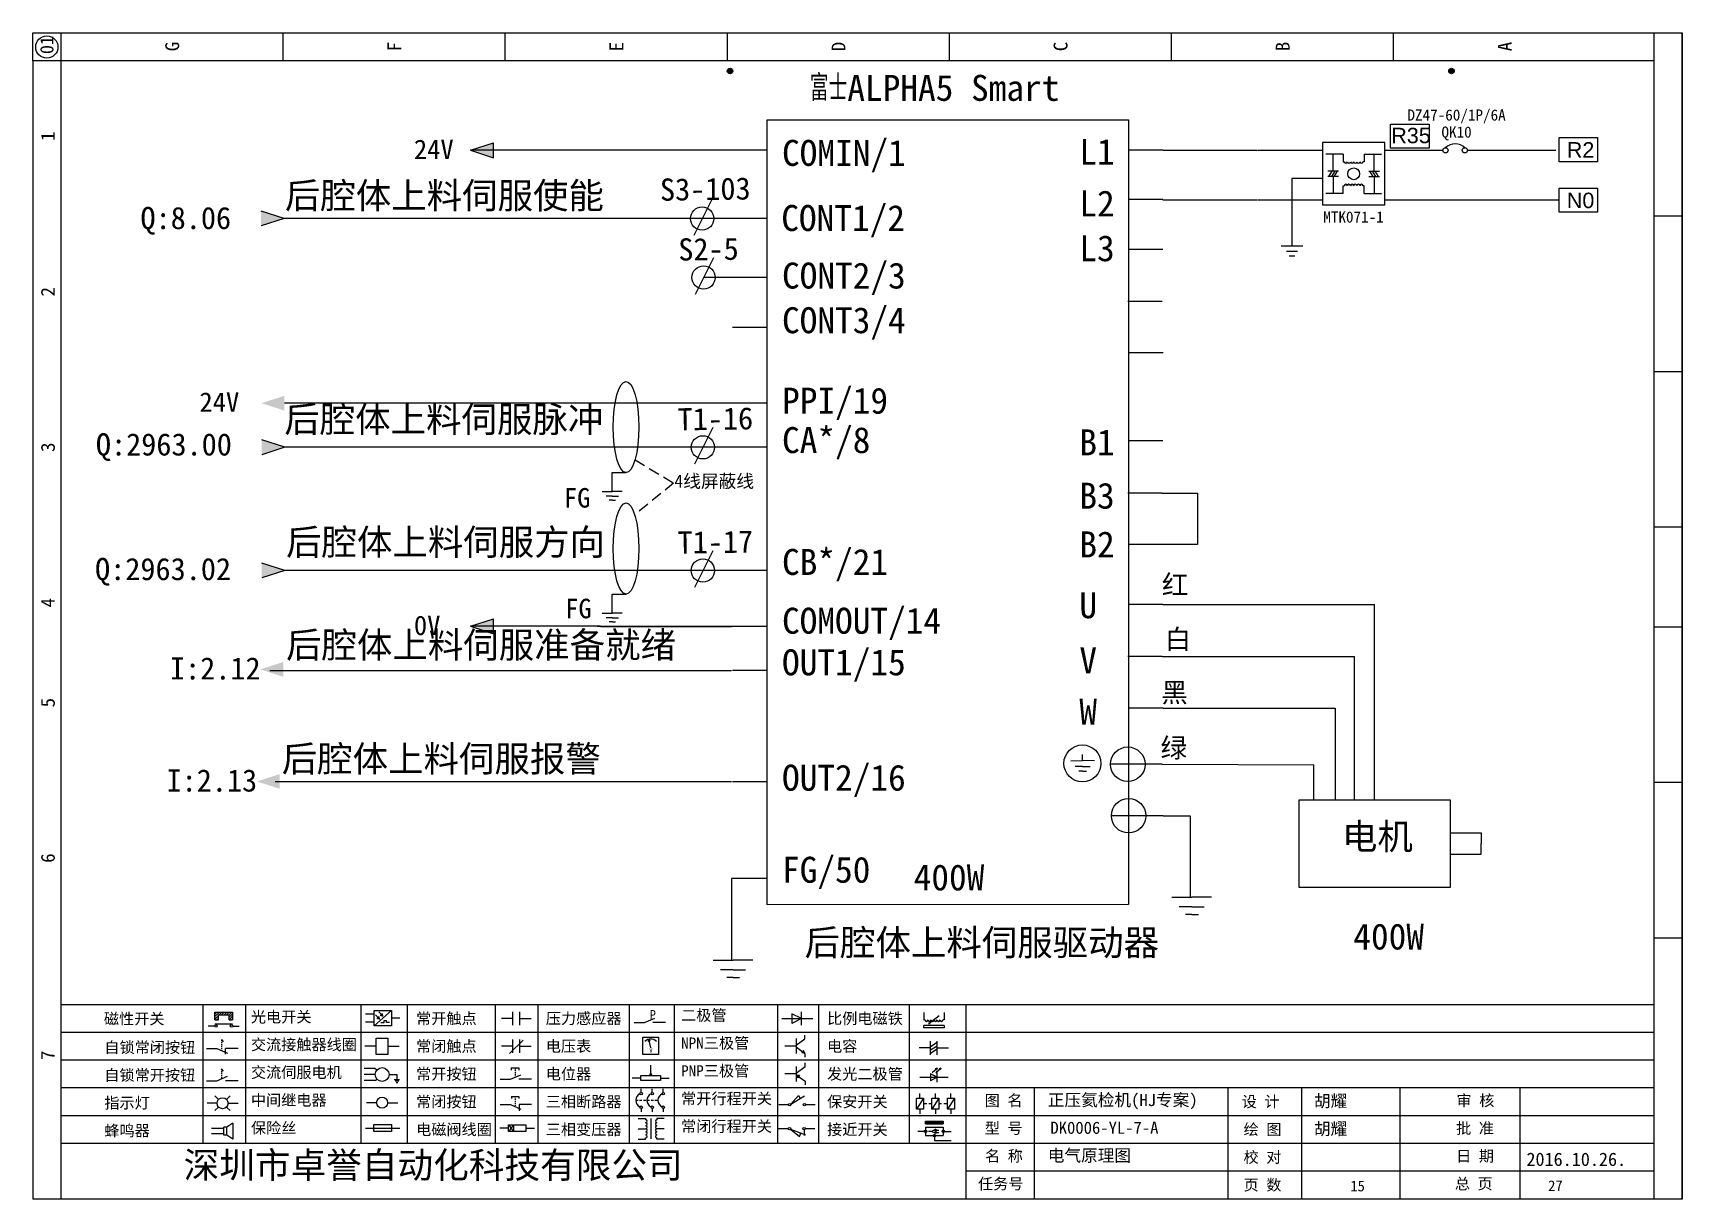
# Model space of a CAD drawing. Header units: millimetres. Extents: x -97 to 5214, y -62 to 3239.
# Drawn here: x 977.8 to 1274.8, y 489.2 to 699.2 of the extents above; entities that cross this region are included whole.
import ezdxf
from ezdxf.enums import TextEntityAlignment as Align
from ezdxf.lldxf.tags import DXFTag

# ---------------------------------------------------------------- set-up
doc = ezdxf.new("R2010")
doc.units = ezdxf.units.MM
doc.linetypes.add('ACISOWELD', pattern=[3, 2, -1])
doc.layers.add('SYMS', color=7, linetype='Continuous')
doc.styles.get("Standard").update_dxf_attribs({"font": 'SimSun.ttf'})
doc.styles.add('工程字', font='SimSun.ttf')
doc.styles.add('样式 8', font='arial.ttf')
doc.styles.add('汉字', font='NSimSun.ttf')
tags = doc.linetypes.add('HIDDEN2', pattern=[4.7625, 3.175, -1.5875]).pattern_tags.tags
tags[6:7] = [DXFTag(74, 4), DXFTag(75, 0), DXFTag(340, '0'), DXFTag(46, 1.0), DXFTag(50, 0.0), DXFTag(44, 0.0), DXFTag(45, 0.0)]
tags[4:5] = [DXFTag(74, 4), DXFTag(75, 0), DXFTag(340, '0'), DXFTag(46, 1.0), DXFTag(50, 0.0), DXFTag(44, 0.0), DXFTag(45, 0.0)]

# ---------------------------------------------------------------- blocks, each defined once
blk = doc.blocks.new('节点')
at = {"color": 1}
blk.add_line((5159.18, 79.07), (5149.74, 60.21), dxfattribs=at)
blk.add_circle((5154.09, 68.92), 5.98, dxfattribs=at)
blk = doc.blocks.new('磁性开关')
at = {"linetype": 'ByBlock'}
h = blk.add_hatch(dxfattribs=at)
h.set_pattern_fill('ANSI31', color=256, scale=0.1, style=0)
h.paths.add_polyline_path([(-1907.69, -775.29), (-1910.88, -775.29), (-1910.88, -776.69), (-1910.25, -776.69), (-1910.25, -775.79), (-1908.31, -775.79), (-1908.31, -776.69), (-1907.69, -776.69)])
for p, q in [((-1910.91, -777.81), (-1912.09, -777.81)), ((-1910.88, -776.69), (-1910.88, -775.29)), ((-1910.88, -775.29), (-1907.69, -775.29)), ((-1910.88, -776.69), (-1910.25, -776.69)), ((-1910.88, -777.39), (-1907.69, -777.39)), ((-1910.25, -776.69), (-1910.25, -775.79)), ((-1910.25, -775.79), (-1908.31, -775.79)), ((-1908.31, -776.69), (-1908.31, -775.79)), ((-1908.31, -776.69), (-1907.69, -776.69)), ((-1907.69, -775.29), (-1907.69, -776.69)), ((-1907.66, -777.81), (-1906.48, -777.81))]:
    blk.add_line(p, q, dxfattribs=at)
for centre in [(-1910.68, -777.81), (-1907.88, -777.81)]:
    blk.add_circle(centre, 0.225, dxfattribs=at)
blk = doc.blocks.new('*U75')
at = {"linetype": 'ByBlock'}
for p, q in [((-1909.23, -780.45), (-1909.23, -780.67)), ((-1909.23, -780.45), (-1908.92, -780.84)), ((-1909.23, -780.84), (-1909.23, -781.05)), ((-1911.92, -782.07), (-1910.06, -782.07)), ((-1910.06, -782.07), (-1908.18, -782.88)), ((-1909.23, -781.23), (-1909.23, -781.44)), ((-1909.23, -781.61), (-1909.23, -781.83)), ((-1909.23, -782), (-1909.23, -782.21)), ((-1909.23, -782.38), (-1909.23, -782.43)), ((-1908.52, -783.07), (-1908.52, -782.07)), ((-1906.25, -782.07), (-1908.52, -782.07))]:
    blk.add_line(p, q, dxfattribs=at)
blk = doc.blocks.new('*U76')
at = {"linetype": 'ByBlock'}
for p, q in [((-1911.92, -792.89), (-1910.06, -792.89)), ((-1910.06, -792.89), (-1908.18, -792.08)), ((-1908.88, -791.17), (-1909.23, -790.71)), ((-1909.23, -790.71), (-1909.23, -790.92)), ((-1909.23, -791.09), (-1909.23, -791.31)), ((-1909.23, -791.48), (-1909.23, -791.69)), ((-1909.23, -791.86), (-1909.23, -792.08)), ((-1909.23, -792.25), (-1909.23, -792.47)), ((-1906.25, -792.89), (-1908.52, -792.89))]:
    blk.add_line(p, q, dxfattribs=at)
blk = doc.blocks.new('蜂鸣器')
at = {"linetype": 'ByBlock'}
for p, q in [((-1907.17, -795.53), (-1908.25, -796.26)), ((-1907.17, -795.53), (-1907.17, -798.41)), ((-1908.8, -796.48), (-1911.01, -796.48)), ((-1908.8, -797.46), (-1911.01, -797.46)), ((-1908.25, -796.26), (-1908.8, -796.26)), ((-1908.8, -797.68), (-1908.8, -796.26)), ((-1908.25, -797.68), (-1908.8, -797.68)), ((-1908.25, -797.68), (-1908.25, -796.26)), ((-1907.17, -798.41), (-1908.25, -797.68))]:
    blk.add_line(p, q, dxfattribs=at)
blk = doc.blocks.new('指示灯')
at = {"linetype": 'ByBlock'}
for p, q in [((-1854.25, -776.92), (-1856.06, -776.92)), ((-1854.62, -775.59), (-1853.97, -776.23)), ((-1854.62, -778.25), (-1853.97, -777.61)), ((-1851.9, -775.59), (-1852.54, -776.23)), ((-1851.9, -778.25), (-1852.54, -777.61)), ((-1852.26, -776.92), (-1850.45, -776.92))]:
    blk.add_line(p, q, dxfattribs=at)
blk.add_circle((-1853.26, -776.92), 0.992, dxfattribs=at)
blk = doc.blocks.new('光电开关')
at = {"linetype": 'ByBlock'}
h = blk.add_hatch(dxfattribs=at)
h.set_pattern_fill('ANSI31', color=256, scale=0.01, style=0)
h.set_pattern_definition([(45, (0.172267, 0), (-0.0224506403, 0.0224506403), [])])
h.paths.add_polyline_path([(-1882.44, -776.34), (-1882.5, -775.91), (-1882.68, -776.07)])
h.paths.add_polyline_path([(-1882.44, -776.34), (-1882.68, -776.07), (-1882.86, -776.23)])
h.paths.add_polyline_path([(-1883.11, -776.45), (-1883.29, -776.61), (-1883.05, -776.88)])
h.paths.add_polyline_path([(-1883.29, -776.61), (-1883.47, -776.77), (-1883.05, -776.88)])
for p, q in [((-1884.01, -775.96), (-1885.56, -775.96)), ((-1884.01, -777.39), (-1885.56, -777.39)), ((-1880.91, -775.3), (-1884.01, -778.05)), ((-1883.75, -776.09), (-1883.05, -776.88)), ((-1883.11, -776.45), (-1883.47, -776.77)), ((-1883.05, -776.88), (-1883.47, -776.77)), ((-1883.14, -775.55), (-1882.44, -776.34)), ((-1883.05, -776.88), (-1883.11, -776.45)), ((-1882.5, -775.91), (-1882.86, -776.23)), ((-1882.44, -776.34), (-1882.86, -776.23)), ((-1882.78, -777.47), (-1882.23, -777.47)), ((-1882.44, -776.34), (-1882.5, -775.91)), ((-1882.23, -777.47), (-1882.23, -777.14)), ((-1882.23, -777.14), (-1881.78, -777.14)), ((-1881.78, -777.47), (-1881.78, -777.14)), ((-1881.23, -777.47), (-1881.78, -777.47)), ((-1879.37, -776.67), (-1880.91, -776.67))]:
    blk.add_line(p, q, dxfattribs=at)
blk.add_lwpolyline([(-1884.01, -775.3), (-1880.91, -775.3), (-1880.91, -778.05), (-1884.01, -778.05)], close=True, dxfattribs=at)
blk = doc.blocks.new('交流接触器线圈')
at = {"linetype": 'ByBlock'}
for p, q in [((-1880.82, -781.77), (-1882.87, -781.77)), ((-1878.72, -781.77), (-1876.67, -781.77))]:
    blk.add_line(p, q, dxfattribs=at)
blk.add_lwpolyline([(-1880.82, -780.28), (-1878.72, -780.28), (-1878.72, -783.26), (-1880.82, -783.26)], close=True, dxfattribs=at)
blk = doc.blocks.new('交流伺服电机')
at = {"linetype": 'ByBlock'}
for p, q in [((-1880.97, -785.75), (-1882.94, -785.75)), ((-1880.97, -786.85), (-1882.94, -786.85)), ((-1880.97, -785.75), (-1880.65, -786.03)), ((-1878.49, -786.85), (-1877.07, -786.85)), ((-1877.07, -786.85), (-1877.07, -787.72)), ((-1880.97, -787.94), (-1882.94, -787.94)), ((-1880.97, -787.94), (-1880.65, -787.67)), ((-1877.54, -787.72), (-1876.59, -787.72)), ((-1877.38, -788.01), (-1876.75, -788.01)), ((-1877.23, -788.29), (-1876.9, -788.29))]:
    blk.add_line(p, q, dxfattribs=at)
blk.add_circle((-1879.73, -786.85), 1.24, dxfattribs=at)
blk = doc.blocks.new('中间继电器')
at = {"linetype": 'ByBlock'}
for p, q in [((-1880.72, -791.92), (-1882.54, -791.92)), ((-1878.74, -791.92), (-1876.92, -791.92))]:
    blk.add_line(p, q, dxfattribs=at)
blk.add_circle((-1879.73, -791.92), 0.992, dxfattribs=at)
blk = doc.blocks.new('保险丝')
at = {"linetype": 'ByBlock'}
blk.add_line((-1882.72, -796.49), (-1876.55, -796.49), dxfattribs=at)
blk.add_lwpolyline([(-1881.2, -795.86), (-1878.06, -795.86), (-1878.06, -797.12), (-1881.2, -797.12)], close=True, dxfattribs=at)
blk = doc.blocks.new('常开按钮')
at = {"linetype": 'ByBlock'}
for p, q in [((-1910.06, -787.73), (-1908.18, -786.93)), ((-1909.9, -785.68), (-1908.56, -785.68)), ((-1909.9, -785.68), (-1909.9, -786.07)), ((-1909.23, -785.68), (-1909.23, -785.89)), ((-1909.23, -786.06), (-1909.23, -786.28)), ((-1909.23, -786.45), (-1909.23, -786.67)), ((-1909.23, -786.84), (-1909.23, -787.05)), ((-1908.56, -785.68), (-1908.56, -786.07)), ((-1911.92, -787.73), (-1910.06, -787.73)), ((-1909.23, -787.22), (-1909.23, -787.38)), ((-1906.25, -787.73), (-1908.52, -787.73))]:
    blk.add_line(p, q, dxfattribs=at)
blk = doc.blocks.new('常开触点')
at = {"linetype": 'ByBlock'}
for p, q in [((-1853.82, -782.99), (-1853.82, -780.56)), ((-1852.6, -782.99), (-1852.6, -780.56)), ((-1853.82, -781.77), (-1855.88, -781.77)), ((-1852.6, -781.77), (-1850.55, -781.77))]:
    blk.add_line(p, q, dxfattribs=at)
blk = doc.blocks.new('常闭触点')
at = {"linetype": 'ByBlock'}
for p, q in [((-1853.82, -786.77), (-1855.88, -786.77)), ((-1852.01, -785.66), (-1854.43, -788.1)), ((-1853.82, -787.99), (-1853.82, -785.56)), ((-1852.6, -787.99), (-1852.6, -785.56)), ((-1852.6, -786.77), (-1850.55, -786.77))]:
    blk.add_line(p, q, dxfattribs=at)
blk = doc.blocks.new('常闭按钮')
at = {"linetype": 'ByBlock'}
for p, q in [((-1856.13, -792.28), (-1854.28, -792.28)), ((-1854.28, -792.28), (-1852.4, -793.09)), ((-1854.11, -790.83), (-1852.77, -790.83)), ((-1854.11, -790.83), (-1854.11, -791.22)), ((-1853.44, -790.83), (-1853.44, -791.04)), ((-1853.44, -791.21), (-1853.44, -791.43)), ((-1853.44, -791.6), (-1853.44, -791.82)), ((-1853.44, -791.99), (-1853.44, -792.2)), ((-1853.44, -792.37), (-1853.44, -792.53)), ((-1852.77, -790.83), (-1852.77, -791.22)), ((-1850.47, -792.28), (-1852.73, -792.28)), ((-1852.73, -792.28), (-1852.73, -793.43))]:
    blk.add_line(p, q, dxfattribs=at)
blk = doc.blocks.new('电磁阀线圈')
at = {"linetype": 'ByBlock'}
for p, q in [((-1854.61, -795.92), (-1853.75, -797.16)), ((-1853.75, -795.92), (-1854.61, -797.16)), ((-1853.75, -795.92), (-1853.75, -797.16)), ((-1854.61, -796.54), (-1856.17, -796.54)), ((-1851.53, -796.54), (-1849.97, -796.54))]:
    blk.add_line(p, q, dxfattribs=at)
blk.add_lwpolyline([(-1854.61, -795.92), (-1851.53, -795.92), (-1851.53, -797.16), (-1854.61, -797.16)], close=True, dxfattribs=at)
blk = doc.blocks.new('电压表')
at = {"linetype": 'ByBlock'}
for p, q in [((-1814.84, -780.75), (-1814.91, -781.13)), ((-1814.6, -781.05), (-1814.91, -781.13)), ((-1814.84, -780.75), (-1814.46, -782.26)), ((-1814.84, -780.75), (-1814.6, -781.05))]:
    blk.add_line(p, q, dxfattribs=at)
blk.add_lwpolyline([(-1815.84, -780.34), (-1813.07, -780.34), (-1813.07, -783.49), (-1815.84, -783.49)], close=True, dxfattribs=at)
blk.add_arc((-1814.46, -782.26), 1.56, 46.8313, 133.1687, dxfattribs=at)
at = {"linetype": 'ByBlock', "insert": (-1814.7, -782.39), "char_height": 0.75, "width": 0.6768, "attachment_point": 1}
blk.add_mtext('V', dxfattribs=at)
blk = doc.blocks.new('电位器')
at = {"linetype": 'ByBlock'}
for p, q in [((-1814.45, -787.3), (-1814.62, -786.96)), ((-1814.62, -786.96), (-1814.27, -786.96)), ((-1814.45, -787.3), (-1814.45, -785.39)), ((-1814.45, -787.3), (-1814.27, -786.96)), ((-1816.21, -787.75), (-1817.79, -787.75)), ((-1812.68, -787.75), (-1811.1, -787.75))]:
    blk.add_line(p, q, dxfattribs=at)
blk.add_lwpolyline([(-1816.21, -787.3), (-1812.68, -787.3), (-1812.68, -788.2), (-1816.21, -788.2)], close=True, dxfattribs=at)
blk = doc.blocks.new('三相断路器')
at = {"linetype": 'ByBlock'}
for p, q in [((-1816.17, -790.33), (-1816.17, -789.7)), ((-1814.17, -790.33), (-1814.17, -789.7)), ((-1812.18, -790.33), (-1812.18, -789.7)), ((-1817.14, -791.74), (-1816.72, -791.74)), ((-1816.45, -791.74), (-1816.03, -791.74)), ((-1815.76, -791.74), (-1815.34, -791.74)), ((-1815.07, -791.74), (-1814.65, -791.74)), ((-1814.38, -791.74), (-1813.96, -791.74)), ((-1813.69, -791.74), (-1813.27, -791.74)), ((-1816.17, -793.19), (-1816.17, -793.83)), ((-1814.17, -793.19), (-1814.17, -793.83)), ((-1812.18, -793.19), (-1812.18, -793.83))]:
    blk.add_line(p, q, dxfattribs=at)
for centre in [(-1816.17, -790.55), (-1816.17, -792.98), (-1814.17, -790.55), (-1814.17, -792.98), (-1812.18, -790.55), (-1812.18, -792.98)]:
    blk.add_circle(centre, 0.219, dxfattribs=at)
for centre in [(-1815.81, -791.74), (-1813.82, -791.74), (-1811.83, -791.74)]:
    blk.add_arc(centre, 1.32, 115.5791, 244.4209, dxfattribs=at)
blk = doc.blocks.new('三相变压器')
at = {"linetype": 'ByBlock'}
for p, q in [((-1816.69, -795.03), (-1815.37, -795.03)), ((-1815.37, -795.03), (-1815.37, -795.24)), ((-1814.34, -798.7), (-1814.34, -795.04)), ((-1812, -795.03), (-1813.32, -795.03)), ((-1813.32, -795.03), (-1813.32, -795.24)), ((-1816.69, -796.87), (-1815.37, -796.87)), ((-1816.69, -798.71), (-1815.37, -798.71)), ((-1815.37, -798.71), (-1815.37, -798.5)), ((-1812, -796.87), (-1813.32, -796.87)), ((-1813.32, -798.71), (-1813.32, -798.5)), ((-1812, -798.71), (-1813.32, -798.71))]:
    blk.add_line(p, q, dxfattribs=at)
for centre, start, end in [((-1815.37, -795.51), 270, 90), ((-1815.37, -796.06), 270, 90), ((-1813.32, -795.51), 90, 270), ((-1813.32, -796.06), 90, 270), ((-1815.37, -796.6), 270, 90), ((-1815.37, -797.14), 270, 90), ((-1815.37, -797.68), 270, 90), ((-1815.37, -798.23), 270, 90), ((-1813.32, -796.6), 90, 270), ((-1813.32, -797.14), 90, 270), ((-1813.32, -797.68), 90, 270), ((-1813.32, -798.23), 90, 270)]:
    blk.add_arc(centre, 0.271, start, end, dxfattribs=at)
blk = doc.blocks.new('压力感应器')
at = {"linetype": 'ByBlock'}
for p, q in [((-1817.44, -777.73), (-1815.59, -777.73)), ((-1815.59, -777.73), (-1813.71, -776.93)), ((-1811.78, -777.73), (-1814.05, -777.73))]:
    blk.add_line(p, q, dxfattribs=at)
at = {"linetype": 'ByBlock', "insert": (-1814.65, -775.48), "char_height": 1.68, "width": 1.2242, "attachment_point": 1}
blk.add_mtext('{\\fNSimSun|b0|i0|c134|p49;P}', dxfattribs=at)
blk = doc.blocks.new('二极管')
at = {"linetype": 'ByBlock'}
for p, q in [((-1787.52, -776.77), (-1781.92, -776.77)), ((-1783.97, -776.77), (-1785.69, -775.9)), ((-1785.69, -775.9), (-1785.69, -777.65)), ((-1783.97, -776.77), (-1785.69, -777.65)), ((-1783.97, -777.99), (-1783.97, -775.56))]:
    blk.add_line(p, q, dxfattribs=at)
blk = doc.blocks.new('NPN三极管')
at = {"linetype": 'ByBlock'}
for p, q in [((-1785.73, -780.61), (-1785.73, -783.32)), ((-1785.73, -781.82), (-1784.15, -780.66)), ((-1784.15, -780.66), (-1784.15, -779.98)), ((-1785.73, -781.97), (-1787.81, -781.97)), ((-1785.73, -782.11), (-1784.15, -783.27)), ((-1784.41, -782.73), (-1784.74, -783.18)), ((-1784.15, -783.27), (-1784.74, -783.18)), ((-1784.15, -783.27), (-1784.41, -782.73)), ((-1784.15, -783.27), (-1784.15, -783.96))]:
    blk.add_line(p, q, dxfattribs=at)
blk = doc.blocks.new('PNP三极管')
at = {"linetype": 'ByBlock'}
for p, q in [((-1784.9, -786.74), (-1786.98, -786.74)), ((-1784.9, -785.38), (-1784.9, -788.09)), ((-1784.9, -786.59), (-1783.32, -785.43)), ((-1784.9, -786.88), (-1783.32, -788.04)), ((-1784.9, -786.88), (-1784.31, -786.97)), ((-1784.9, -786.88), (-1784.64, -787.42)), ((-1784.31, -786.97), (-1784.64, -787.42)), ((-1783.32, -785.43), (-1783.32, -784.75)), ((-1783.32, -788.04), (-1783.32, -788.73))]:
    blk.add_line(p, q, dxfattribs=at)
blk = doc.blocks.new('常开行程开关')
at = {"linetype": 'ByBlock'}
for p, q in [((-1786.29, -792.3), (-1788.01, -792.3)), ((-1785.89, -792.17), (-1784.52, -790.62)), ((-1785.89, -792.17), (-1783.43, -790.72)), ((-1784.52, -790.62), (-1784.19, -791.17)), ((-1781.48, -792.3), (-1783.21, -792.3))]:
    blk.add_line(p, q, dxfattribs=at)
for centre in [(-1786.07, -792.3), (-1783.42, -792.3)]:
    blk.add_circle(centre, 0.219, dxfattribs=at)
blk = doc.blocks.new('常闭行程开关')
at = {"linetype": 'ByBlock'}
for p, q in [((-1786.34, -796.62), (-1788.07, -796.62)), ((-1785.93, -796.72), (-1783.25, -797.7)), ((-1785.93, -796.72), (-1784.3, -798)), ((-1784.3, -798), (-1784.08, -797.4)), ((-1783.48, -796.84), (-1783.48, -797.85)), ((-1781.54, -796.62), (-1783.26, -796.62))]:
    blk.add_line(p, q, dxfattribs=at)
for centre in [(-1786.12, -796.62), (-1783.48, -796.62)]:
    blk.add_circle(centre, 0.219, dxfattribs=at)
blk = doc.blocks.new('电容')
at = {"linetype": 'ByBlock'}
for p, q in [((-1756.08, -782.99), (-1756.08, -780.56)), ((-1754.86, -780.79), (-1756.08, -781.55)), ((-1754.86, -782.99), (-1754.86, -780.56)), ((-1756.08, -781.77), (-1758.13, -781.77)), ((-1754.86, -781.44), (-1756.08, -782.2)), ((-1754.86, -781.99), (-1756.08, -782.75)), ((-1754.86, -781.77), (-1752.81, -781.77))]:
    blk.add_line(p, q, dxfattribs=at)
blk = doc.blocks.new('发光二极管')
at = {"linetype": 'ByBlock'}
for p, q in [((-1758.01, -786.77), (-1752.89, -786.77)), ((-1754.84, -786.77), (-1756.04, -786.16)), ((-1756.04, -786.16), (-1756.04, -787.39)), ((-1754.84, -786.77), (-1756.04, -787.39)), ((-1755.78, -785.92), (-1754.89, -785.14)), ((-1754.89, -785.14), (-1755.2, -785.22)), ((-1755.2, -785.22), (-1755.01, -785.43)), ((-1755.08, -785.92), (-1754.18, -785.14)), ((-1754.89, -785.14), (-1755.01, -785.43)), ((-1754.84, -787.63), (-1754.84, -785.92)), ((-1754.18, -785.14), (-1754.49, -785.22)), ((-1754.49, -785.22), (-1754.31, -785.43)), ((-1754.18, -785.14), (-1754.31, -785.43))]:
    blk.add_line(p, q, dxfattribs=at)
blk = doc.blocks.new('比例电磁阀')
at = {"linetype": 'ByBlock'}
for p, q in [((-1757.26, -775.38), (-1757.26, -776.71)), ((-1757.26, -776.71), (-1757.05, -776.71)), ((-1753.6, -777.73), (-1757.25, -777.73)), ((-1757.25, -778.13), (-1757.25, -777.73)), ((-1753.6, -778.13), (-1757.25, -778.13)), ((-1754.5, -775.98), (-1756.35, -777.44)), ((-1756.35, -777.44), (-1756.25, -777.25)), ((-1756.35, -777.44), (-1756.15, -777.38)), ((-1756.15, -777.38), (-1756.25, -777.25)), ((-1753.58, -776.71), (-1753.8, -776.71)), ((-1753.6, -777.73), (-1753.6, -778.13)), ((-1753.58, -775.38), (-1753.58, -776.71))]:
    blk.add_line(p, q, dxfattribs=at)
for centre in [(-1756.78, -776.71), (-1756.24, -776.71), (-1755.7, -776.71), (-1755.15, -776.71), (-1754.61, -776.71), (-1754.07, -776.71)]:
    blk.add_arc(centre, 0.271, 180, 0, dxfattribs=at)
blk = doc.blocks.new('保安开关')
at = {"linetype": 'ByBlock'}
for p, q in [((-1757.96, -790.79), (-1757.96, -789.97)), ((-1755.17, -790.79), (-1755.17, -789.97)), ((-1752.39, -790.79), (-1752.39, -789.97)), ((-1757.33, -790.79), (-1758.6, -792.81)), ((-1757.96, -792.81), (-1757.96, -793.62)), ((-1757.33, -791.8), (-1756.72, -791.8)), ((-1756.35, -791.8), (-1755.89, -791.8)), ((-1754.54, -790.79), (-1755.81, -792.81)), ((-1755.17, -792.81), (-1755.17, -793.62)), ((-1754.52, -791.8), (-1754.06, -791.8)), ((-1753.69, -791.8), (-1753.08, -791.8)), ((-1751.75, -790.79), (-1753.02, -792.81)), ((-1752.39, -792.81), (-1752.39, -793.62))]:
    blk.add_line(p, q, dxfattribs=at)
for points in [[(-1758.6, -790.79), (-1757.33, -790.79), (-1757.33, -792.81), (-1758.6, -792.81)], [(-1755.81, -790.79), (-1754.54, -790.79), (-1754.54, -792.81), (-1755.81, -792.81)], [(-1753.02, -790.79), (-1751.75, -790.79), (-1751.75, -792.81), (-1753.02, -792.81)]]:
    blk.add_lwpolyline(points, close=True, dxfattribs=at)
blk = doc.blocks.new('接近开关')
at = {"linetype": 'ByBlock'}
h = blk.add_hatch(dxfattribs=at)
h.set_pattern_fill('ANSI31', color=256, scale=0.01, style=0)
h.set_pattern_definition([(45, (-89.131516, -30.795668), (-0.0224506403, 0.0224506403), [])])
h.paths.add_polyline_path([(-1513.76, -1123.35), (-1513.76, -1122.85), (-1516.96, -1122.85), (-1516.96, -1123.35)])
for p, q in [((-1517.18, -1124.71), (-1518.36, -1124.71)), ((-1516.96, -1123.35), (-1516.96, -1122.85)), ((-1516.96, -1122.85), (-1513.76, -1122.85)), ((-1516.96, -1123.35), (-1513.76, -1123.35)), ((-1516.96, -1123.95), (-1513.76, -1123.95)), ((-1516.96, -1123.95), (-1516.96, -1125.47)), ((-1516.96, -1125.47), (-1513.76, -1125.47)), ((-1515.91, -1124.71), (-1516.45, -1124.71)), ((-1515.11, -1124.31), (-1515.91, -1124.71)), ((-1515.11, -1125.11), (-1515.91, -1124.71)), ((-1515.33, -1124.53), (-1515.17, -1124.53)), ((-1515.33, -1124.88), (-1515.17, -1124.88)), ((-1515.25, -1124.45), (-1515.25, -1124.61)), ((-1515.11, -1124.31), (-1515.11, -1125.11)), ((-1515.11, -1124.48), (-1514.58, -1124.48)), ((-1515.11, -1124.94), (-1514.58, -1124.94)), ((-1513.76, -1122.85), (-1513.76, -1123.35)), ((-1513.76, -1123.95), (-1513.76, -1125.47)), ((-1513.54, -1124.71), (-1512.36, -1124.71)), ((-1515.36, -1125.69), (-1515.36, -1126.36)), ((-1515.36, -1126.36), (-1512.36, -1126.36))]:
    blk.add_line(p, q, dxfattribs=at)
for centre in [(-1516.96, -1124.71), (-1515.36, -1125.47), (-1513.76, -1124.71)]:
    blk.add_circle(centre, 0.225, dxfattribs=at)

msp = doc.modelspace()

# ---------------------------------------------------------------- hatches: boundary and pattern name
at = {"lineweight": -2}
h = msp.add_hatch(color=0, dxfattribs=at)
edge = h.paths.add_edge_path()
edge.add_arc((1103.367, 692.34), 0.5, 0, 360)
h = msp.add_hatch(color=0, dxfattribs=at)
edge = h.paths.add_edge_path()
edge.add_arc((1233.298, 692.34), 0.5, 0, 360)
for points in [[(1056.604, 678.054), (1060.743, 679.381), (1060.743, 676.728)], [(1023.036, 665.763), (1018.897, 664.437), (1018.897, 667.089)], [(1018.952, 632.515), (1023.091, 633.841), (1023.091, 631.188)], [(1023.17, 624.568), (1019.031, 623.241), (1019.031, 625.894)], [(1023.17, 602.378), (1019.031, 601.051), (1019.031, 603.704)], [(1056.604, 592.327), (1060.743, 593.654), (1060.743, 591.001)], [(1018.753, 584.574), (1022.892, 585.9), (1022.892, 583.247)], [(1018.134, 564.389), (1022.273, 565.715), (1022.273, 563.062)]]:
    msp.add_hatch(color=256).paths.add_polyline_path(points)

# ---------------------------------------------------------------- linework, layer by layer
at = {"linetype": 'ByBlock'}
for p, q in [((977.818, 699.188), (1274.818, 699.188)), ((977.818, 694.188), (977.818, 699.188)), ((982.818, 699.188), (982.818, 489.188)), ((1274.818, 699.188), (1274.818, 489.188)), ((1274.818, 489.188), (1274.818, 699.188)), ((977.818, 694.188), (977.818, 509.188)), ((1213.773, 677.378), (1213.773, 676.001)), ((1217.599, 677.378), (1217.599, 676.001)), ((1213.773, 676.001), (1213.993, 676.001)), ((1217.599, 676.001), (1217.379, 676.001)), ((1213.773, 670.281), (1213.773, 671.657)), ((1213.773, 671.657), (1213.993, 671.657)), ((1217.599, 671.657), (1217.379, 671.657)), ((1217.599, 670.281), (1217.599, 671.657)), ((1269.818, 524.188), (982.818, 524.188)), ((1269.818, 519.188), (982.818, 519.188)), ((1269.818, 514.188), (982.818, 514.188)), ((977.818, 509.188), (977.818, 489.188)), ((1269.818, 509.188), (982.818, 509.188)), ((1269.818, 504.188), (982.818, 504.188)), ((1269.818, 499.188), (982.818, 499.188)), ((1269.818, 494.188), (1145.841, 494.188)), ((1274.818, 489.188), (977.818, 489.188))]:
    msp.add_line(p, q, dxfattribs=at)
for p, q in [((1056.604, 678.054), (1060.743, 679.381)), ((1080.008, 678.054), (1056.604, 678.054)), ((1056.604, 678.054), (1060.743, 676.728)), ((1060.743, 676.728), (1060.743, 679.381)), ((1103.829, 678.054), (1080.008, 678.054)), ((1110.039, 678.054), (1103.829, 678.054)), ((1110.039, 678.054), (1103.829, 678.054)), ((1110.039, 678.054), (1103.829, 678.054)), ((1110.039, 678.054), (1103.829, 678.054)), ((1110.039, 678.054), (1103.829, 678.054)), ((1110.039, 678.054), (1103.829, 678.054)), ((1110.039, 678.054), (1103.829, 678.054)), ((1110.039, 678.054), (1103.829, 678.054)), ((1110.039, 678.054), (1103.829, 678.054)), ((1110.039, 678.054), (1103.829, 678.054)), ((1181.363, 678.054), (1175.153, 678.054)), ((1181.363, 678.054), (1175.153, 678.054)), ((1181.363, 678.054), (1175.153, 678.054)), ((1181.363, 678.054), (1175.153, 678.054)), ((1181.363, 678.054), (1175.153, 678.054)), ((1181.363, 678.054), (1175.153, 678.054)), ((1181.363, 678.054), (1175.153, 678.054)), ((1181.363, 678.054), (1175.153, 678.054)), ((1181.363, 678.054), (1175.153, 678.054)), ((1181.363, 678.054), (1175.153, 678.054)), ((1181.363, 678.054), (1198.326, 678.054)), ((1213.772, 677.378), (1210.691, 677.378)), ((1211.988, 675.961), (1211.988, 677.378)), ((1217.599, 677.378), (1220.681, 677.378)), ((1219.383, 675.961), (1219.383, 677.378)), ((1230.815, 678.054), (1231.748, 678.054)), ((1210.059, 672.961), (1204.566, 672.961)), ((1204.566, 672.961), (1204.566, 660.787)), ((1211.988, 671.698), (1211.988, 670.281)), ((1219.383, 671.698), (1219.383, 670.281)), ((1181.312, 669.175), (1175.102, 669.175)), ((1181.305, 669.114), (1198.268, 669.114)), ((1213.772, 670.281), (1210.691, 670.281)), ((1217.599, 670.281), (1220.681, 670.281)), ((1023.036, 665.763), (1018.897, 667.089)), ((1023.036, 665.763), (1018.897, 664.437)), ((1028.875, 665.763), (1023.036, 665.763)), ((1098.337, 665.763), (1028.875, 665.763)), ((1110.039, 665.763), (1098.337, 665.763)), ((1103.695, 665.763), (1098.337, 665.763)), ((1181.305, 660.198), (1175.096, 660.198)), ((1206.539, 660.787), (1202.593, 660.787)), ((1205.552, 659.825), (1203.58, 659.825)), ((1205.059, 659.001), (1204.073, 659.001)), ((1103.956, 655.157), (1098.597, 655.157)), ((1110.038, 655.157), (1103.828, 655.157)), ((1181.201, 650.829), (1174.991, 650.829)), ((1110.039, 646.124), (1103.829, 646.124)), ((1181.363, 641.571), (1175.153, 641.571)), ((1062.69, 632.515), (1023.091, 632.515)), ((1103.829, 632.515), (1062.69, 632.515)), ((1109.974, 632.515), (1103.764, 632.515)), ((1023.17, 624.568), (1019.031, 625.894)), ((1023.17, 624.568), (1019.031, 623.241)), ((1029.009, 624.568), (1023.17, 624.568)), ((1098.47, 624.568), (1029.009, 624.568)), ((1103.829, 624.568), (1096.961, 624.568)), ((1103.829, 624.568), (1098.47, 624.568)), ((1110.039, 624.568), (1103.829, 624.568)), ((1181.305, 625.708), (1175.096, 625.708)), ((1080.36, 616.61), (1082.148, 616.623)), ((1082.148, 615.752), (1081.024, 615.752)), ((1082.168, 615.059), (1081.595, 615.059)), ((1083.937, 616.61), (1082.148, 616.623)), ((1082.148, 615.752), (1083.272, 615.752)), ((1082.168, 615.059), (1082.742, 615.059)), ((1181.201, 616.339), (1174.991, 616.339)), ((1181.201, 616.339), (1187.571, 616.339)), ((1187.571, 616.339), (1187.571, 607.081)), ((1181.363, 607.081), (1175.153, 607.081)), ((1187.571, 607.081), (1181.363, 607.081)), ((1023.17, 602.378), (1019.031, 603.704)), ((1023.17, 602.378), (1019.031, 601.051)), ((1029.009, 602.378), (1023.17, 602.378)), ((1098.47, 602.378), (1029.009, 602.378)), ((1103.829, 602.378), (1098.47, 602.378)), ((1103.829, 602.378), (1098.47, 602.378)), ((1110.039, 602.378), (1103.829, 602.378)), ((1080.36, 594.714), (1082.148, 594.727)), ((1083.937, 594.714), (1082.148, 594.727)), ((1181.305, 596.233), (1175.096, 596.233)), ((1181.305, 596.233), (1219.461, 596.233)), ((1219.461, 561.104), (1219.461, 596.233)), ((1056.604, 592.327), (1060.743, 593.654)), ((1080.008, 592.327), (1056.604, 592.327)), ((1056.604, 592.327), (1060.743, 591.001)), ((1060.743, 591.001), (1060.743, 593.654)), ((1103.629, 592.323), (1079.423, 592.323)), ((1080.008, 592.323), (1103.629, 592.323)), ((1082.148, 593.856), (1081.024, 593.856)), ((1082.168, 593.163), (1081.595, 593.163)), ((1082.148, 593.856), (1083.272, 593.856)), ((1082.168, 593.163), (1082.742, 593.163)), ((1109.839, 592.323), (1103.629, 592.323)), ((1181.201, 586.864), (1174.991, 586.864)), ((1181.201, 586.864), (1215.843, 586.864)), ((1215.843, 561.108), (1215.843, 586.864)), ((1020.504, 584.376), (1103.629, 584.376)), ((1110.039, 584.376), (1103.829, 584.376)), ((1181.363, 577.606), (1175.153, 577.606)), ((1181.363, 577.606), (1212.338, 577.606)), ((1212.338, 577.606), (1212.338, 561.108)), ((1164.725, 568.133), (1166.871, 568.15)), ((1166.871, 568.15), (1166.871, 569.254)), ((1169.017, 568.133), (1166.871, 568.15)), ((1175.153, 567.483), (1171.876, 567.483)), ((1181.201, 567.483), (1174.991, 567.483)), ((1181.201, 567.483), (1208.528, 567.38)), ((1208.528, 561.179), (1208.528, 567.38)), ((1103.629, 564.318), (1021.451, 564.318)), ((1110.039, 564.318), (1103.829, 564.318)), ((1166.871, 567.104), (1165.522, 567.104)), ((1166.895, 566.272), (1166.207, 566.272)), ((1166.871, 567.104), (1168.22, 567.104)), ((1166.895, 566.272), (1167.583, 566.272)), ((1175.153, 558.224), (1172.038, 558.224)), ((1181.363, 558.224), (1175.153, 558.224)), ((1181.363, 558.224), (1186.239, 558.224)), ((1186.239, 558.224), (1186.239, 543.563)), ((1233.05, 555.111), (1238.665, 555.111)), ((1238.665, 555.111), (1238.665, 553.195)), ((1238.665, 551.279), (1238.665, 553.195)), ((1233.05, 551.279), (1238.665, 551.279)), ((1109.839, 546.886), (1103.629, 546.886)), ((1103.629, 546.886), (1103.629, 532.225)), ((1182.94, 543.536), (1186.517, 543.563)), ((1190.095, 543.536), (1186.517, 543.563)), ((1186.517, 541.821), (1184.269, 541.821)), ((1186.517, 541.821), (1188.766, 541.821)), ((1186.558, 540.434), (1185.411, 540.434)), ((1186.558, 540.434), (1187.704, 540.434)), ((1100.33, 532.198), (1103.907, 532.225)), ((1107.485, 532.198), (1103.907, 532.225)), ((1103.907, 530.482), (1101.659, 530.482)), ((1103.948, 529.095), (1102.801, 529.095)), ((1103.907, 530.482), (1106.156, 530.482)), ((1103.948, 529.095), (1105.094, 529.095))]:
    msp.add_line(p, q)
at = {"color": 0, "lineweight": -2}
for p, q in [((1198.447, 678.054), (1210.059, 678.054)), ((1221.312, 678.054), (1230.815, 678.054)), ((1236.174, 678.054), (1252.063, 678.054)), ((1198.389, 669.114), (1210.059, 669.114)), ((1221.312, 669.114), (1231.207, 669.114)), ((1231.207, 669.114), (1252.651, 669.114)), ((1008.397, 524.188), (1008.397, 499.188)), ((1016.073, 524.188), (1016.073, 499.188)), ((1036.863, 524.188), (1036.863, 499.188)), ((1045.217, 524.188), (1045.217, 499.188)), ((1061.072, 524.188), (1061.072, 499.188)), ((1068.72, 524.188), (1068.72, 499.188)), ((1085.212, 524.188), (1085.212, 499.188)), ((1093.314, 524.188), (1093.314, 499.188)), ((1111.934, 524.188), (1111.934, 499.188)), ((1119.293, 524.188), (1119.293, 499.188)), ((1135.603, 524.188), (1135.603, 499.188)), ((1145.841, 524.188), (1145.841, 489.273)), ((1158.162, 509.188), (1158.162, 489.273)), ((1193.033, 509.188), (1193.033, 489.188)), ((1206.297, 509.188), (1206.297, 489.188)), ((1223.989, 509.188), (1223.989, 489.188)), ((1245.6, 509.188), (1245.6, 489.188))]:
    msp.add_line(p, q, dxfattribs=at)
at = {"linetype": 'ACISOWELD'}
for p, q in [((1086.252, 622.328), (1093.203, 618.138)), ((1093.203, 618.138), (1086.172, 612.431))]:
    msp.add_line(p, q, dxfattribs=at)
at = {"lineweight": -3}
for p, q in [((1082.148, 616.623), (1082.148, 620.014)), ((1082.148, 620.014), (1084.627, 620.014)), ((1082.148, 594.727), (1082.148, 598.117)), ((1082.148, 598.117), (1084.627, 598.117))]:
    msp.add_line(p, q, dxfattribs=at)
at = {"linetype": 'ByBlock'}
for points in [[(1022.818, 699.188), (1022.818, 694.188)], [(1062.818, 699.188), (1062.818, 694.188)], [(1102.818, 699.188), (1102.818, 694.188)], [(1142.818, 699.188), (1142.818, 694.188)], [(1182.818, 699.188), (1182.818, 694.188)], [(1222.818, 699.188), (1222.818, 694.188)], [(1269.818, 489.188), (1269.818, 699.188)], [(1269.818, 694.188), (977.818, 694.188)], [(1274.818, 666.188), (1269.818, 666.188)], [(1274.818, 638.188), (1269.818, 638.188)], [(1274.818, 610.188), (1269.818, 610.188)], [(1274.818, 592.188), (1269.818, 592.188)], [(1274.818, 564.188), (1269.818, 564.188)], [(1274.818, 536.188), (1269.818, 536.188)]]:
    msp.add_lwpolyline(points, dxfattribs=at)
for points in [[(1110.039, 683.556), (1175.153, 683.556), (1175.153, 542.202), (1110.039, 542.182)], [(1221.312, 679.45), (1210.059, 679.45), (1210.059, 668.209), (1221.312, 668.209)], [(1205.872, 561.104), (1233.05, 561.104), (1233.05, 545.286), (1205.872, 545.286)]]:
    msp.add_lwpolyline(points, close=True)
at = {"color": 1, "lineweight": -3}
for points in [[(1222.334, 682.788), (1229.275, 682.788), (1229.275, 678.436), (1222.334, 678.436)], [(1252.664, 680.352), (1259.605, 680.352), (1259.605, 675.999), (1252.664, 675.999)], [(1252.664, 671.25), (1259.605, 671.25), (1259.605, 666.897), (1252.664, 666.897)]]:
    msp.add_lwpolyline(points, close=True, dxfattribs=at)
at = {"linetype": 'ByBlock'}
msp.add_circle((980.306, 696.66), 2, dxfattribs=at)
at = {"color": 0, "lineweight": -2}
for centre in [(1103.367, 692.34), (1233.298, 692.34)]:
    msp.add_circle(centre, 0.5, dxfattribs=at)
for centre, radius in [((1232.211, 678.054), 0.464), ((1235.71, 678.054), 0.464), ((1215.686, 673.829), 1.064), ((1166.821, 567.649), 3.325), ((1174.991, 567.483), 3.116), ((1175.153, 558.224), 3.116)]:
    msp.add_circle(centre, radius)
msp.add_arc((1233.961, 676.742), 2.493, 45.42387, 134.57613)
at = {"linetype": 'ByBlock'}
for centre, start, end in [((1214.275, 676.001), 180, 0), ((1214.839, 676.001), 180, 0), ((1215.404, 676.001), 180, 0), ((1215.968, 676.001), 180, 0), ((1216.533, 676.001), 180, 0), ((1217.097, 676.001), 180, 0), ((1214.275, 671.657), 0, 180), ((1214.839, 671.657), 0, 180), ((1215.404, 671.657), 0, 180), ((1215.968, 671.657), 0, 180), ((1216.533, 671.657), 0, 180), ((1217.097, 671.657), 0, 180)]:
    msp.add_arc(centre, 0.282, start, end, dxfattribs=at)
at = {"linetype": 'HIDDEN2'}
for centre in [(1084.627, 628.225), (1084.627, 606.328)]:
    msp.add_ellipse(centre, major_axis=(0, -8.211), ratio=0.2823603, dxfattribs=at)

# ---------------------------------------------------------------- block references
at = {"linetype": 'ByBlock', "yscale": 0.8000000000001819, "zscale": 0.8}
for p, xscale, rotation in [((586.569, -730.547), -0.8000000000001819, 90), ((1844.803, -730.547), 0.8000000000001819, 270)]:
    msp.add_blockref('电容', p, dxfattribs=dict(at, xscale=xscale, rotation=rotation))
at = {"xscale": 0.3500000000003638, "yscale": 0.3499999999999091, "zscale": 0.35}
for p in [(-705.597, 641.643), (-705.597, 641.643), (-705.597, 641.643), (-705.336, 631.036), (-705.336, 631.036), (-705.336, 631.036), (-705.463, 600.447), (-705.463, 600.447), (-705.463, 600.447), (-705.463, 578.257), (-705.463, 578.257), (-705.463, 578.257)]:
    msp.add_blockref('节点', p, dxfattribs=at)
at = {"linetype": 'ByBlock'}
for name, p in [('磁性开关', (2921.46, 1298.147)), ('光电开关', (2923.27, 1298.456)), ('常开触点', (2918.085, 1303.485)), ('压力感应器', (2903.524, 1298.704)), ('二极管', (2900.186, 1298.462)), ('比例电磁阀', (2895.53, 1298.169)), ('*U75', (2921.006, 1298.365)), ('交流接触器线圈', (2920.43, 1298.456)), ('常闭触点', (2918.085, 1303.485)), ('电压表', (2903.524, 1298.704)), ('NPN三极管', (2901.011, 1298.691)), ('电容', (2895.53, 1298.169)), ('*U76', (2921.006, 1303.365)), ('交流伺服电机', (2920.43, 1298.456)), ('常开按钮', (2973.87, 1298.485)), ('电位器', (2903.524, 1298.704)), ('PNP三极管', (2900.186, 1298.462)), ('发光二极管', (2895.53, 1297.88)), ('三相断路器', (2903.524, 1298.704)), ('保安开关', (2895.53, 1298.169)), ('指示灯', (2865.22, 1283.365)), ('中间继电器', (2920.43, 1298.456)), ('常闭按钮', (2918.085, 1298.485)), ('常开行程开关', (2900.186, 1298.462)), ('蜂鸣器', (2921.006, 1298.365)), ('保险丝', (2920.43, 1298.456)), ('电磁阀线圈', (2918.085, 1298.485)), ('三相变压器', (2903.524, 1298.704)), ('常闭行程开关', (2900.186, 1298.462)), ('接近开关', (2655.53, 1626.085))]:
    msp.add_blockref(name, p, dxfattribs=at)

# ---------------------------------------------------------------- texts
at = {"style": '汉字'}
for s, p in [('DZ47-60/1P/6A', (1234.215, 684.418)), ('QK10', (1234.215, 681.346)), ('MTK071-1', (1215.65, 666.043))]:
    msp.add_text(s, height=2, dxfattribs=at).set_placement(p, align=Align.MIDDLE_CENTER)
at = {"linetype": 'ByBlock', "attachment_point": 1, "rotation": 90}
for s, insert, char_height, width in [('{\\fKaiTi_GB2312|b0|i0|c134|p0;01}', (979.106, 695.386), 2.4, 60.2542), ('{\\fKaiTi_GB2312|b0|i0|c134|p0;G}', (1001.647, 695.896), 2.5, 5), ('{\\fKaiTi_GB2312|b0|i0|c134|p0;F}', (1041.647, 695.896), 2.5, 5), ('{\\fKaiTi_GB2312|b0|i0|c134|p0;E}', (1081.647, 695.896), 2.5, 5), ('{\\fKaiTi_GB2312|b0|i0|c134|p0;D}', (1121.647, 695.896), 2.5, 5), ('{\\fKaiTi_GB2312|b0|i0|c134|p0;C}', (1161.647, 695.896), 2.5, 5), ('{\\fKaiTi_GB2312|b0|i0|c134|p0;B}', (1201.647, 695.896), 2.5, 5), ('{\\fKaiTi_GB2312|b0|i0|c134|p0;A}', (1241.647, 695.896), 2.5, 5), ('{\\fKaiTi_GB2312|b0|i0|c134|p49;1}', (979.246, 679.732), 2.5, 11.7517), ('{\\fKaiTi_GB2312|b0|i0|c134|p49;2}', (979.246, 651.732), 2.5, 11.7517), ('{\\fKaiTi_GB2312|b0|i0|c134|p49;3}', (979.246, 623.732), 2.5, 11.7517), ('{\\fKaiTi_GB2312|b0|i0|c134|p49;4}', (979.246, 595.732), 2.5, 11.7517), ('{\\fKaiTi_GB2312|b0|i0|c134|p49;5}', (979.246, 577.732), 2.5, 11.7517), ('{\\fKaiTi_GB2312|b0|i0|c134|p49;6}', (979.246, 549.732), 2.5, 11.7517), ('{\\fKaiTi_GB2312|b0|i0|c134|p49;7}', (979.246, 514.226), 2.5, 11.7517)]:
    msp.add_mtext(s, dxfattribs=dict(at, insert=insert, char_height=char_height, width=width))
at = {"attachment_point": 1}
for s, insert, char_height, width in [('{\\Fromans,gbcbig|c134;富士}ALPHA5 Smart', (1117.745, 691.645), 4.68, 56.6384), ('{\\fSimSun|b0|i0|c134|p2;COMIN/1}', (1112.724, 679.931), 4.68, 28.53457), ('24V', (1046.426, 679.987), 3.51, 10.61183), ('{\\fSimSun|b0|i0|c134|p2;L1}', (1166.274, 680.122), 4.68, 8.67091), ('后腔体上料伺服使能', (1023.194, 672.245), 4.68, 60.85492), ('{\\fSimSun|b0|i0|c134|p2;CONT1/2}', (1112.586, 668.202), 4.68, 39.61186), ('{\\fSimSun|b0|i0|c134|p2;L2}', (1166.274, 670.827), 4.68, 8.67091), ('Q:8.06', (997.178, 667.866), 4, 29.60729), ('{\\fSimSun|b0|i0|c134|p2;L3}', (1166.274, 662.757), 4.68, 8.67091), ('{\\fSimSun|b0|i0|c134|p2;CONT2/3}', (1112.724, 657.839), 4.68, 44.88674), ('{\\fSimSun|b0|i0|c134|p2;CONT3/4}', (1112.724, 649.794), 4.68, 9.28123), ('{\\fSimSun|b0|i0|c134|p2;PPI/19}', (1112.724, 635.31), 4.68, 9.28123), ('24V', (1007.802, 634.476), 3.51, 10.61183), ('后腔体上料伺服脉冲', (1023.091, 631.96), 4.68, 63.38203), ('Q:2963.00', (989.152, 627.092), 4, 29.60729), ('{\\fSimSun|b0|i0|c134|p2;CA*/8}', (1112.724, 628.211), 4.68, 9.28123), ('{\\fSimSun|b0|i0|c134|p2;B1}', (1166.274, 627.81), 4.68, 8.67091), ('{\\fSimSun|b0|i0|c134|p2;B3}', (1166.274, 618.195), 4.68, 8.67091), ('FG', (1073.438, 617.225), 3.51, 10.61183), ('后腔体上料伺服方向', (1023.404, 609.841), 4.68, 62.84754), ('{\\fSimSun|b0|i0|c134|p2;B2}', (1166.274, 609.431), 4.68, 8.67091), ('{\\fSimSun|b0|i0|c134|p2;CB*/21}', (1112.724, 606.264), 4.68, 9.28123), ('Q:2963.02', (988.999, 604.646), 4, 33.12443), ('{\\fSimSun|b0|i0|c134|p2;红}', (1181.124, 601.58), 3.51, 8.67091), ('FG', (1073.669, 597.291), 3.51, 10.61183), ('{\\fSimSun|b0|i0|c134|p2;U}', (1166.274, 598.477), 4.68, 8.67091), ('0V', (1046.426, 594.26), 3.51, 10.61183), ('{\\fSimSun|b0|i0|c134|p2;COMOUT/14}', (1112.724, 595.675), 4.68, 9.28123), ('后腔体上料伺服准备就绪', (1023.404, 591.316), 4.68, 77.39089), ('{\\fSimSun|b0|i0|c134|p2;白}', (1181.643, 591.776), 3.51, 8.67091), ('{\\fSimSun|b0|i0|c134|p2;OUT1/15}', (1112.724, 588.189), 4.68, 9.28123), ('{\\fSimSun|b0|i0|c134|p2;V}', (1166.274, 588.572), 4.68, 8.67091), ('I:2.12', (1002.486, 586.752), 4, 29.60729), ('{\\fSimSun|b0|i0|c134|p2;黑}', (1181.034, 582.167), 3.51, 8.67091), ('{\\fSimSun|b0|i0|c134|p2;W}', (1166.274, 579.322), 4.68, 8.67091), ('后腔体上料伺服报警', (1022.631, 570.819), 4.68, 62.81269), ('{\\fSimSun|b0|i0|c134|p2;绿}', (1180.893, 572.204), 3.51, 8.67091), ('{\\fSimSun|b0|i0|c134|p2;OUT2/16}', (1112.724, 567.41), 4.68, 9.28123), ('I:2.13', (1001.867, 566.567), 4, 29.60729), ('{\\fSimSun|b0|i0|c134|p2;电机}', (1213.578, 556.812), 4.68, 16.99532), ('{\\fSimSun|b0|i0|c134|p2;FG/50}', (1112.724, 550.83), 4.68, 9.28123), ('400W', (1136.43, 549.451), 4.68, 56.6384), ('后腔体上料伺服驱动器', (1116.791, 537.718), 4.68, 74.4673), ('400W', (1215.612, 538.801), 4.68, 56.6384), ('胡耀', (1208.518, 507.942), 2.2, 75.3177), ('胡耀', (1208.518, 502.942), 2.2, 75.3177), ('{\\fKaiTi_GB2312|b0|i0|c134|p49;电气原理图}', (1160.584, 498.135), 2.2, 75.3177), ('{\\fKaiTi_GB2312|b0|i0|c134|p49;2016.10.26.}', (1246.794, 497.545), 2.4, 60.2542), ('{\\fKaiTi_GB2312|b0|i0|c134|p49;15}', (1215.082, 492.49), 1.92, 75.3177), ('{\\fKaiTi_GB2312|b0|i0|c134|p49;27}', (1250.707, 492.543), 1.92, 75.3177)]:
    msp.add_mtext(s, dxfattribs=dict(at, insert=insert, char_height=char_height, width=width))
for s, insert, char_height, width, style in [('R35', (1222.458, 682.113), 2.772, 4.96666, '样式 8'), ('R2', (1254.074, 679.528), 2.772, 4.96666, '样式 8'), ('N0', (1254.074, 670.426), 2.772, 4.96666, '样式 8'), ('正压氦检机(HJ专案)', (1160.589, 508.128), 2.2, 75.3177, '汉字'), ('{\\fKaiTi_GB2312|b0|i0|c134|p49;DK0006-YL-7-A}', (1161.067, 503.128), 2.2, 75.3177, '汉字')]:
    msp.add_mtext(s, dxfattribs=dict(at, insert=insert, char_height=char_height, width=width, style=style))
at = {"linetype": 'ACISOWELD', "insert": (1093.323, 619.642), "char_height": 2.34, "width": 16.31207, "attachment_point": 1}
msp.add_mtext('4线屏蔽线', dxfattribs=at)
at = {"char_height": 2, "attachment_point": 1, "style": '汉字'}
for s, insert in [('{\\fKaiTi_GB2312|b0|i0|c134|p49;磁性开关}', (990.592, 522.659)), ('{\\fKaiTi_GB2312|b0|i0|c134|p49;光电开关}', (1017.068, 522.996)), ('{\\fKaiTi_GB2312|b0|i0|c134|p49;常开触点}', (1046.821, 522.709)), ('{\\fKaiTi_GB2312|b0|i0|c134|p49;压力感应器}', (1070.181, 522.719)), ('{\\fKaiTi_GB2312|b0|i0|c134|p49;二极管}', (1094.547, 523.28)), ('{\\fKaiTi_GB2312|b0|i0|c134|p49;比例电磁铁}', (1120.836, 522.709)), ('{\\fKaiTi_GB2312|b0|i0|c134|p49;自锁常闭按钮}', (990.674, 517.502)), ('{\\fKaiTi_GB2312|b0|i0|c134|p49;交流接触器线圈}', (1017.068, 517.996)), ('{\\fKaiTi_GB2312|b0|i0|c134|p49;常闭触点}', (1046.821, 517.709)), ('{\\fKaiTi_GB2312|b0|i0|c134|p49;电压表}', (1070.181, 517.719)), ('{\\fKaiTi_GB2312|b0|i0|c134|p49;NPN三极管}', (1094.547, 518.28)), ('{\\fKaiTi_GB2312|b0|i0|c134|p49;电容}', (1120.836, 517.709)), ('{\\fKaiTi_GB2312|b0|i0|c134|p49;自锁常开按钮}', (990.674, 512.502)), ('{\\fKaiTi_GB2312|b0|i0|c134|p49;交流伺服电机}', (1017.068, 512.996)), ('{\\fKaiTi_GB2312|b0|i0|c134|p49;常开按钮}', (1046.821, 512.709)), ('{\\fKaiTi_GB2312|b0|i0|c134|p49;电位器}', (1070.181, 512.719)), ('{\\fKaiTi_GB2312|b0|i0|c134|p49;PNP三极管}', (1094.547, 513.28)), ('{\\fKaiTi_GB2312|b0|i0|c134|p49;发光二极管}', (1120.836, 512.709)), ('{\\fKaiTi_GB2312|b0|i0|c134|p49;中间继电器}', (1017.068, 507.996)), ('{\\fKaiTi_GB2312|b0|i0|c134|p49;常闭按钮}', (1046.821, 507.709)), ('{\\fKaiTi_GB2312|b0|i0|c134|p49;三相断路器}', (1070.181, 507.719)), ('{\\fKaiTi_GB2312|b0|i0|c134|p49;常开行程开关}', (1094.547, 508.28)), ('{\\fKaiTi_GB2312|b0|i0|c134|p49;保安开关}', (1120.836, 507.709)), ('{\\fKaiTi_GB2312|b0|i0|c134|p0;图 名}', (1149.235, 507.943)), ('{\\fKaiTi_GB2312|b0|i0|c134|p0;设 计}', (1195.524, 507.728)), ('{\\fKaiTi_GB2312|b0|i0|c134|p0;审 核}', (1234.203, 507.937)), ('{\\fKaiTi_GB2312|b0|i0|c134|p49;指示灯}', (990.674, 507.502)), ('{\\fKaiTi_GB2312|b0|i0|c134|p49;蜂鸣器}', (990.674, 502.502)), ('{\\fKaiTi_GB2312|b0|i0|c134|p49;保险丝}', (1017.068, 502.996)), ('{\\fKaiTi_GB2312|b0|i0|c134|p49;电磁阀线圈}', (1046.821, 502.709)), ('{\\fKaiTi_GB2312|b0|i0|c134|p49;三相变压器}', (1070.181, 502.719)), ('{\\fKaiTi_GB2312|b0|i0|c134|p49;常闭行程开关}', (1094.547, 503.28)), ('{\\fKaiTi_GB2312|b0|i0|c134|p49;接近开关}', (1120.836, 502.709)), ('{\\fKaiTi_GB2312|b0|i0|c134|p0;型 号}', (1149.235, 502.943)), ('{\\fKaiTi_GB2312|b0|i0|c134|p0;绘 图}', (1195.852, 502.728)), ('{\\fKaiTi_GB2312|b0|i0|c134|p0;批 准}', (1234.133, 502.937)), ('{\\fKaiTi_GB2312|b0|i0|c134|p0;名 称}', (1149.286, 497.943)), ('{\\fKaiTi_GB2312|b0|i0|c134|p0;校 对}', (1195.852, 497.728)), ('{\\fKaiTi_GB2312|b0|i0|c134|p0;日 期}', (1234.133, 497.937)), ('{\\fKaiTi_GB2312|b0|i0|c134|p0;任务号}', (1148.017, 492.937)), ('{\\fKaiTi_GB2312|b0|i0|c134|p0;页 数}', (1195.852, 492.728)), ('{\\fKaiTi_GB2312|b0|i0|c134|p0;总 页}', (1233.905, 492.937))]:
    msp.add_mtext(s, dxfattribs=dict(at, insert=insert))
at = {"color": 0, "lineweight": -2, "insert": (1004.951, 497.659), "char_height": 4.70644, "width": 96.11383, "attachment_point": 1}
msp.add_mtext('深圳市卓誉自动化科技有限公司', dxfattribs=at)
at = {"layer": 'SYMS', "char_height": 4, "width": 6.82489, "attachment_point": 1, "rotation": 0.87622, "style": '工程字'}
for s, insert in [('S3-103', (1090.711, 672.962)), ('S2-5', (1094.012, 662.187)), ('T1-16', (1093.885, 631.598)), ('T1-17', (1093.885, 609.408))]:
    msp.add_mtext(s, dxfattribs=dict(at, insert=insert))

doc.saveas('drawing.dxf')
